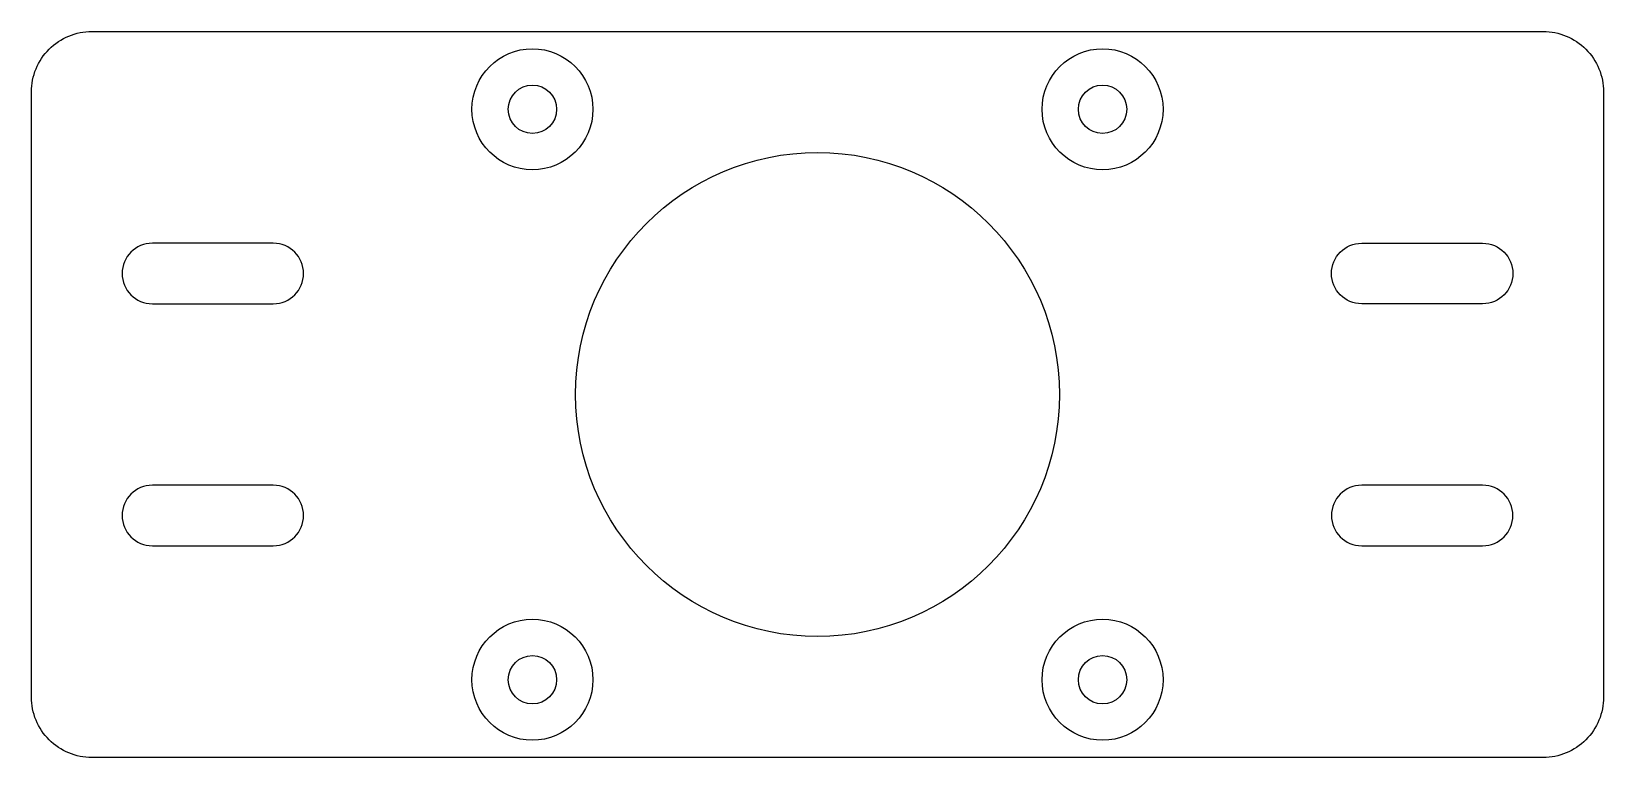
# Model space of a CAD drawing. Header units: millimetres. Extents: x -292 to -162, y 530 to 590.
import ezdxf

# ---------------------------------------------------------------- set-up
doc = ezdxf.new("R2010")
doc.units = ezdxf.units.MM
doc.layers.get('0').update_dxf_attribs({"linetype": 'CONTINUOUS'})

msp = doc.modelspace()

# ---------------------------------------------------------------- linework, layer by layer
for points in [[(-287.5, 529.5, -0.414214), (-292.5, 534.5), (-292.5, 584.5, -0.414214), (-287.5, 589.5), (-167.5, 589.5, -0.414214), (-162.5, 584.5), (-162.5, 534.5, -0.414214), (-167.5, 529.5)], [(-287.5, 529.5, -0.414214), (-292.5, 534.5), (-292.5, 584.5, -0.414214), (-287.5, 589.5), (-167.5, 589.5, -0.414214), (-162.5, 584.5), (-162.5, 534.5, -0.414214), (-167.5, 529.5)], [(-282.5, 567), (-272.5, 567, 1), (-272.5, 572), (-282.5, 572, 1)], [(-282.5, 567), (-272.5, 567, 1), (-272.5, 572), (-282.5, 572, 1)], [(-172.5, 572, -1), (-172.5, 567), (-182.5, 567, -1), (-182.5, 572)], [(-172.5, 572, -1), (-172.5, 567), (-182.5, 567, -1), (-182.5, 572)], [(-282.5, 547), (-272.5, 547, 1), (-272.5, 552), (-282.5, 552, 1)], [(-282.5, 547), (-272.5, 547, 1), (-272.5, 552), (-282.5, 552, 1)], [(-182.5, 547), (-172.5, 547, 1), (-172.5, 552), (-182.5, 552, 1)], [(-182.5, 547), (-172.5, 547, 1), (-172.5, 552), (-182.5, 552, 1)]]:
    msp.add_lwpolyline(points, format="xyb", close=True)
for centre, radius in [((-251.07, 583.07), 5), ((-251.07, 583.07), 5), ((-203.93, 583.07), 5), ((-203.93, 583.07), 5), ((-251.07, 583.07), 2), ((-203.93, 583.07), 2), ((-227.5, 559.5), 20), ((-227.5, 559.5), 20), ((-251.07, 535.93), 5), ((-251.07, 535.93), 5), ((-203.93, 535.93), 5), ((-203.93, 535.93), 5), ((-251.07, 535.93), 2), ((-203.93, 535.93), 2)]:
    msp.add_circle(centre, radius)

doc.saveas('drawing.dxf')
